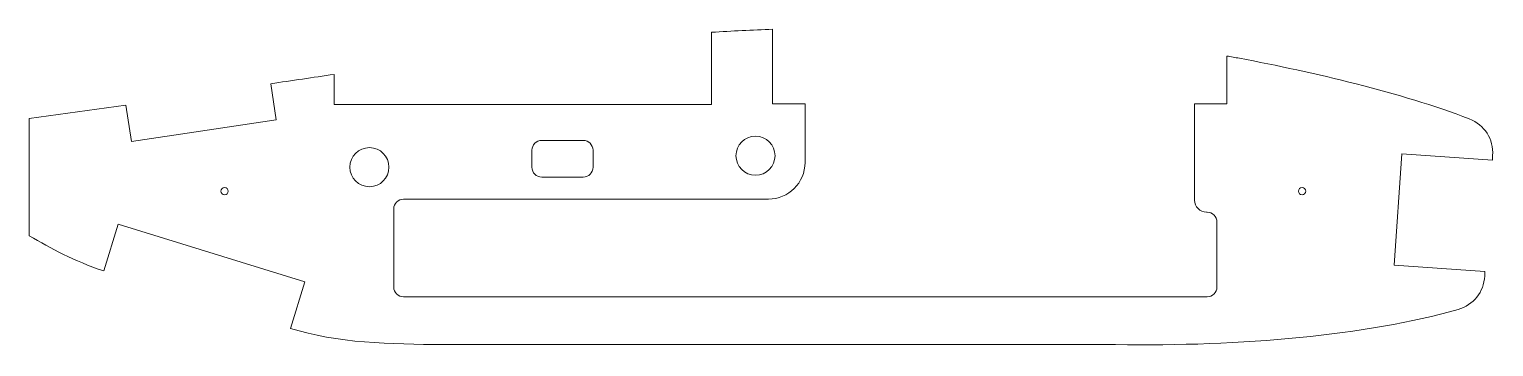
# Model space of a CAD drawing. Header units: millimetres. Extents: x -2277 to -1677, y -16135 to -16005.
import ezdxf

# ---------------------------------------------------------------- set-up
doc = ezdxf.new("R2010")
doc.units = ezdxf.units.MM
doc.header["$MEASUREMENT"] = 0
doc.layers.add('Ebene 1', color=7, linetype='Continuous')

msp = doc.modelspace()

# ---------------------------------------------------------------- linework, layer by layer
at = {"layer": 'Ebene 1', "color": 142, "lineweight": 9}
for points, knots in [([(-2276.7643, -16041.7832), (-2276.7643, -16041.7832), (-2237.1662, -16036.3218), (-2237.1662, -16036.3218), (-2237.1662, -16036.3218), (-2237.1662, -16036.3218), (-2234.9352, -16051.1543), (-2234.9352, -16051.1543), (-2234.9352, -16051.1543), (-2234.9352, -16051.1543), (-2175.5898, -16042.3154), (-2175.5898, -16042.3154), (-2175.5898, -16042.3154), (-2175.5898, -16042.3154), (-2177.8207, -16027.4831), (-2177.8207, -16027.4831), (-2177.8207, -16027.4831), (-2169.2433, -16026.2017), (-2160.5845, -16024.9179), (-2151.8568, -16023.6489), (-2151.8568, -16023.6489), (-2151.8568, -16023.6489), (-2151.8568, -16035.9361), (-2151.8568, -16035.9361), (-2151.8568, -16035.9361), (-2151.8568, -16035.9361), (-1997.2945, -16035.9361), (-1997.2945, -16035.9361), (-1997.2945, -16035.9361), (-1997.2945, -16035.9361), (-1997.2945, -16006.4134), (-1997.2945, -16006.4134), (-1997.2945, -16006.4134), (-1988.9548, -16005.9081), (-1980.6183, -16005.4951), (-1972.2945, -16005.1878), (-1972.2945, -16005.1878), (-1972.2945, -16005.1878), (-1972.2945, -16035.7807), (-1972.2945, -16035.7807), (-1972.2945, -16035.7807), (-1972.2945, -16035.7807), (-1959.0444, -16035.7807), (-1959.0444, -16035.7807), (-1959.0444, -16035.7807), (-1959.0444, -16035.7807), (-1959.0444, -16059.7829), (-1959.0444, -16059.7829), (-1959.0444, -16059.7829), (-1959.0444, -16068.0446), (-1965.7827, -16074.7829), (-1974.0444, -16074.7829), (-1974.0444, -16074.7829), (-1974.0444, -16074.7829), (-2123.4889, -16074.7828), (-2123.4889, -16074.7828), (-2123.4889, -16074.7828), (-2125.692, -16074.7828), (-2127.4889, -16076.5798), (-2127.4889, -16078.7829), (-2127.4889, -16078.7829), (-2127.4889, -16078.7829), (-2127.4889, -16110.7828), (-2127.4889, -16110.7828), (-2127.4889, -16110.7828), (-2127.4889, -16112.986), (-2125.692, -16114.7828), (-2123.4888, -16114.7828), (-2123.4888, -16114.7828), (-2020.9377, -16114.7828), (-1896.8855, -16114.7819), (-1794.3341, -16114.7819), (-1794.3341, -16114.7819), (-1792.131, -16114.7819), (-1790.3342, -16112.9851), (-1790.3342, -16110.782), (-1790.3342, -16110.782), (-1790.3342, -16098.9752), (-1790.3342, -16095.9357), (-1790.3342, -16084.1288), (-1790.3342, -16084.1288), (-1790.3342, -16081.9257), (-1792.1311, -16080.1289), (-1794.3342, -16080.1289), (-1794.3342, -16080.1289), (-1794.3342, -16080.1289), (-1794.5445, -16080.1289), (-1794.5445, -16080.1289), (-1794.5445, -16080.1289), (-1797.2983, -16080.1289), (-1799.5444, -16077.8817), (-1799.5445, -16075.1292), (-1799.5445, -16075.1292), (-1799.5445, -16075.1292), (-1799.5456, -16035.7807), (-1799.5456, -16035.7807), (-1799.5456, -16035.7807), (-1799.5456, -16035.7807), (-1786.2941, -16035.7807), (-1786.2941, -16035.7807), (-1786.2941, -16035.7807), (-1786.2941, -16035.7807), (-1786.2941, -16016.1437), (-1786.2941, -16016.1437), (-1786.2941, -16016.1437), (-1784.5682, -16016.4374), (-1782.8327, -16016.7365), (-1781.084, -16017.0425), (-1781.084, -16017.0425), (-1750.7725, -16022.8697), (-1715.1636, -16030.9717), (-1686.9458, -16041.9027), (-1686.9458, -16041.9027), (-1680.7325, -16044.3097), (-1676.9595, -16050.2257), (-1677.3968, -16056.8745), (-1677.3968, -16056.8745), (-1677.4381, -16057.5022), (-1677.4806, -16058.1382), (-1677.5239, -16058.7821), (-1677.5239, -16058.7821), (-1677.5239, -16058.7821), (-1714.5286, -16056.2106), (-1714.5286, -16056.2106), (-1714.5286, -16056.2106), (-1714.5286, -16056.2106), (-1717.7158, -16101.7894), (-1717.7158, -16101.7894), (-1717.7158, -16101.7894), (-1717.7158, -16101.7894), (-1680.5372, -16104.3722), (-1680.5372, -16104.3722), (-1680.5372, -16104.3722), (-1680.5712, -16105.0047), (-1680.6046, -16105.6375), (-1680.6374, -16106.27), (-1680.6374, -16106.27), (-1680.9761, -16112.7983), (-1685.2391, -16118.1431), (-1691.5286, -16119.925), (-1691.5286, -16119.925), (-1729.3118, -16130.6283), (-1780.1494, -16135.2188), (-1831.8649, -16134.3156), (-1831.8649, -16134.3156), (-1831.8649, -16134.3156), (-2107.1347, -16134.2843), (-2107.1347, -16134.2843), (-2107.1347, -16134.2843), (-2128.7247, -16134.2818), (-2150.8404, -16133.7222), (-2169.7486, -16127.7017), (-2169.7486, -16127.7017), (-2169.7486, -16127.7017), (-2163.8691, -16108.5822), (-2163.8691, -16108.5822), (-2163.8691, -16108.5822), (-2163.8691, -16108.5822), (-2240.3353, -16085.068), (-2240.3353, -16085.068), (-2240.3353, -16085.068), (-2240.3353, -16085.068), (-2246.214, -16104.1845), (-2246.214, -16104.1845), (-2246.214, -16104.1845), (-2258.6772, -16100.0263), (-2267.8074, -16095.0079), (-2276.7643, -16089.783), (-2276.7643, -16089.783), (-2276.7643, -16089.783), (-2276.7643, -16041.7832), (-2276.7643, -16041.7832)], [0, 0, 0, 0, 0.02272727, 0.02272727, 0.02272727, 0.02272727, 0.04545455, 0.04545455, 0.04545455, 0.04545455, 0.06818182, 0.06818182, 0.06818182, 0.06818182, 0.09090909, 0.09090909, 0.09090909, 0.09090909, 0.11363636, 0.11363636, 0.11363636, 0.11363636, 0.13636364, 0.13636364, 0.13636364, 0.13636364, 0.15909091, 0.15909091, 0.15909091, 0.15909091, 0.18181818, 0.18181818, 0.18181818, 0.18181818, 0.20454545, 0.20454545, 0.20454545, 0.20454545, 0.22727273, 0.22727273, 0.22727273, 0.22727273, 0.25, 0.25, 0.25, 0.25, 0.27272727, 0.27272727, 0.27272727, 0.27272727, 0.29545455, 0.29545455, 0.29545455, 0.29545455, 0.31818182, 0.31818182, 0.31818182, 0.31818182, 0.34090909, 0.34090909, 0.34090909, 0.34090909, 0.36363636, 0.36363636, 0.36363636, 0.36363636, 0.38636364, 0.38636364, 0.38636364, 0.38636364, 0.40909091, 0.40909091, 0.40909091, 0.40909091, 0.43181818, 0.43181818, 0.43181818, 0.43181818, 0.45454545, 0.45454545, 0.45454545, 0.45454545, 0.47727273, 0.47727273, 0.47727273, 0.47727273, 0.5, 0.5, 0.5, 0.5, 0.52272727, 0.52272727, 0.52272727, 0.52272727, 0.54545455, 0.54545455, 0.54545455, 0.54545455, 0.56818182, 0.56818182, 0.56818182, 0.56818182, 0.59090909, 0.59090909, 0.59090909, 0.59090909, 0.61363636, 0.61363636, 0.61363636, 0.61363636, 0.63636364, 0.63636364, 0.63636364, 0.63636364, 0.65909091, 0.65909091, 0.65909091, 0.65909091, 0.68181818, 0.68181818, 0.68181818, 0.68181818, 0.70454545, 0.70454545, 0.70454545, 0.70454545, 0.72727273, 0.72727273, 0.72727273, 0.72727273, 0.75, 0.75, 0.75, 0.75, 0.77272727, 0.77272727, 0.77272727, 0.77272727, 0.79545455, 0.79545455, 0.79545455, 0.79545455, 0.81818182, 0.81818182, 0.81818182, 0.81818182, 0.84090909, 0.84090909, 0.84090909, 0.84090909, 0.86363636, 0.86363636, 0.86363636, 0.86363636, 0.88636364, 0.88636364, 0.88636364, 0.88636364, 0.90909091, 0.90909091, 0.90909091, 0.90909091, 0.93181818, 0.93181818, 0.93181818, 0.93181818, 0.95454545, 0.95454545, 0.95454545, 0.95454545, 1, 1, 1, 1]), ([(-2049.8765, -16065.7088), (-2049.8765, -16065.7088), (-2066.8765, -16065.7088), (-2066.8765, -16065.7088), (-2066.8765, -16065.7088), (-2069.0796, -16065.7088), (-2070.8765, -16063.9119), (-2070.8765, -16061.7088), (-2070.8765, -16061.7088), (-2070.8765, -16061.7088), (-2070.8765, -16054.7088), (-2070.8765, -16054.7088), (-2070.8765, -16054.7088), (-2070.8765, -16052.5057), (-2069.0796, -16050.7088), (-2066.8765, -16050.7088), (-2066.8765, -16050.7088), (-2066.8765, -16050.7088), (-2049.8765, -16050.7088), (-2049.8765, -16050.7088), (-2049.8765, -16050.7088), (-2047.6734, -16050.7088), (-2045.8765, -16052.5057), (-2045.8765, -16054.7088), (-2045.8765, -16054.7088), (-2045.8765, -16054.7088), (-2045.8765, -16061.7088), (-2045.8765, -16061.7088), (-2045.8765, -16061.7088), (-2045.8765, -16063.9119), (-2047.6734, -16065.7088), (-2049.8765, -16065.7088)], [0, 0, 0, 0, 0.11111111, 0.11111111, 0.11111111, 0.11111111, 0.22222222, 0.22222222, 0.22222222, 0.22222222, 0.33333333, 0.33333333, 0.33333333, 0.33333333, 0.44444444, 0.44444444, 0.44444444, 0.44444444, 0.55555556, 0.55555556, 0.55555556, 0.55555556, 0.66666667, 0.66666667, 0.66666667, 0.66666667, 0.77777778, 0.77777778, 0.77777778, 0.77777778, 1, 1, 1, 1]), ([(-1979.3204, -16048.9643), (-1974.9029, -16048.9643), (-1971.3204, -16052.5468), (-1971.3204, -16056.9643), (-1971.3204, -16056.9643), (-1971.3204, -16061.3818), (-1974.9029, -16064.9643), (-1979.3204, -16064.9643), (-1979.3204, -16064.9643), (-1983.7379, -16064.9643), (-1987.3204, -16061.3818), (-1987.3204, -16056.9643), (-1987.3204, -16056.9643), (-1987.3204, -16052.5468), (-1983.7379, -16048.9643), (-1979.3204, -16048.9643)], [0, 0, 0, 0, 0.2, 0.2, 0.2, 0.2, 0.4, 0.4, 0.4, 0.4, 0.6, 0.6, 0.6, 0.6, 1, 1, 1, 1]), ([(-2137.4326, -16053.6699), (-2133.0151, -16053.6699), (-2129.4326, -16057.2524), (-2129.4326, -16061.6699), (-2129.4326, -16061.6699), (-2129.4326, -16066.0874), (-2133.0151, -16069.6699), (-2137.4326, -16069.6699), (-2137.4326, -16069.6699), (-2141.8501, -16069.6699), (-2145.4326, -16066.0874), (-2145.4326, -16061.6699), (-2145.4326, -16061.6699), (-2145.4326, -16057.2524), (-2141.8501, -16053.6699), (-2137.4326, -16053.6699)], [0, 0, 0, 0, 0.2, 0.2, 0.2, 0.2, 0.4, 0.4, 0.4, 0.4, 0.6, 0.6, 0.6, 0.6, 1, 1, 1, 1]), ([(-2196.765, -16069.9938), (-2195.9367, -16069.9938), (-2195.265, -16070.6655), (-2195.265, -16071.4938), (-2195.265, -16071.4938), (-2195.265, -16072.3221), (-2195.9367, -16072.9938), (-2196.765, -16072.9938), (-2196.765, -16072.9938), (-2197.5933, -16072.9938), (-2198.265, -16072.3221), (-2198.265, -16071.4938), (-2198.265, -16071.4938), (-2198.265, -16070.6655), (-2197.5933, -16069.9938), (-2196.765, -16069.9938)], [0, 0, 0, 0, 0.2, 0.2, 0.2, 0.2, 0.4, 0.4, 0.4, 0.4, 0.6, 0.6, 0.6, 0.6, 1, 1, 1, 1]), ([(-1755.4504, -16069.9938), (-1754.6221, -16069.9938), (-1753.9504, -16070.6655), (-1753.9504, -16071.4938), (-1753.9504, -16071.4938), (-1753.9504, -16072.3221), (-1754.6221, -16072.9938), (-1755.4504, -16072.9938), (-1755.4504, -16072.9938), (-1756.2787, -16072.9938), (-1756.9504, -16072.3221), (-1756.9504, -16071.4938), (-1756.9504, -16071.4938), (-1756.9504, -16070.6655), (-1756.2787, -16069.9938), (-1755.4504, -16069.9938)], [0, 0, 0, 0, 0.2, 0.2, 0.2, 0.2, 0.4, 0.4, 0.4, 0.4, 0.6, 0.6, 0.6, 0.6, 1, 1, 1, 1])]:
    msp.add_open_spline(points, degree=3, knots=knots, dxfattribs=at)

doc.saveas('drawing.dxf')
